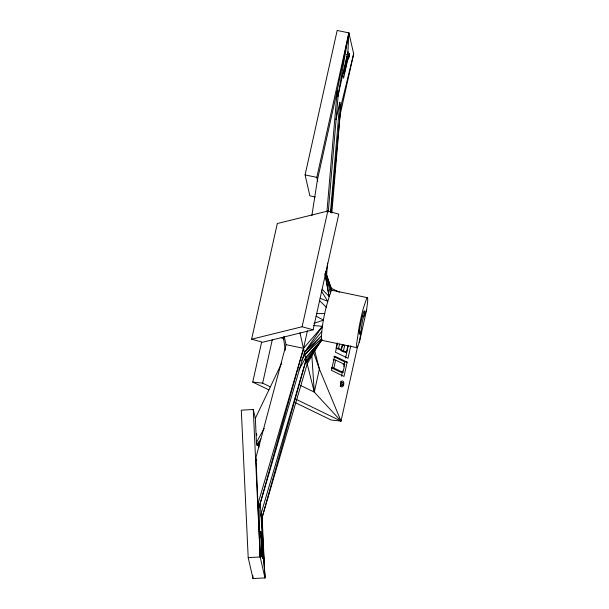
<?xml version="1.0" encoding="UTF-8"?>
<svg xmlns="http://www.w3.org/2000/svg" width="609" height="609" viewBox="0 0 609 609"><rect width="100%" height="100%" fill="white"/><g stroke="black" fill="none" stroke-linecap="round" stroke-linejoin="round"><path stroke-width="0.91" d="M298.775 370.143L305.634 357.719L321.392 340.233C321.605 323.486 325.731 306.479 331.266 290.668L331.913 290.249L367.417 297.664M337.782 96.793L347.937 51.575L348.873 32.894L337.165 30.45L305.094 174.92L309.882 195.847L315.287 196.981M326.949 211.529L337.188 90.779L348.873 32.894L353.669 53.82L339.479 117.727M328.274 211.94L338.193 94.951L348.873 32.894L316.802 177.371L317.639 181.048M330.466 212.655L339.822 102.282L340.827 106.453L331.829 213.074M326.576 275.344L327.612 263.08M330.976 212.457L340.827 106.453L353.669 53.82M359.333 342.669L366.618 309.836L367.615 301.843A30.633 2.322 -78.2 0 0 366.763 298.09L363.208 308.733A23.386 1.774 -78.2 0 0 359.036 327.528L356.691 343.476A30.633 2.322 -78.2 0 0 357.544 347.229C361.556 336.906 360.65 325.206 364.182 314.609A11.997 0.906 -78.2 0 0 363.238 313.148A11.997 0.906 -78.2 0 0 359.774 328.769A11.997 0.906 -78.2 0 0 360.109 332.948L360.566 331.532L358.792 331.045M311.869 215.693L317.396 180.051L337.188 90.779L338.193 94.951M260.819 438.929L257.165 445.552L256.442 442.416L255.346 418.353L253.268 409.522L241.293 410.154L248.198 557.623L252.994 578.55L264.968 577.926L260.172 556.991L259.076 507.388L303.564 348.325L307.416 330.702M357.666 346.118L341.025 421.078L314.29 392.105L319.375 368.985L314.503 349.931M251.624 339.198L277.301 223.526L327.787 211.079L338.787 214.14L313.11 329.812L262.631 342.258L251.624 339.198L302.11 326.751L313.11 329.812M268.934 389.905L252.75 382.071L261.588 342.281M270.32 386.852L262.654 383.145L272.337 339.54M344.321 73.43L347.693 58.266L347.237 56.272L343.872 71.436L344.321 73.43L342.859 73.118M347.937 51.575L348.729 55.008L343.59 78.119L342.806 74.694M335.947 119.767L339.822 102.282M340.21 109.217L340.827 106.453M302.11 326.751L327.787 211.079M347.983 345.349L346.445 352.291L343.468 350.853L344.641 345.577L342.593 344.587L341.459 349.703L338.977 349.437L336.145 348.059L337.279 342.936M337.462 343.301L335.483 352.23L348.021 358.298L350.792 345.798M335.643 360.086L344.74 364.494L342.974 372.442L333.877 368.034L335.643 360.086L333.161 359.82M341.459 349.703L338.619 348.333L339.563 344.062M346.445 352.291L343.971 352.025L340.994 350.586L342.167 345.311L344.641 345.577M341.512 376.172L342.7 370.812M343.697 366.352L344.686 361.883L333.816 356.63M345.539 358.031L348.318 345.531M347.16 362.157L343.986 376.446L331.448 370.371L334.623 356.09L347.16 362.157L344.686 361.883M284.213 336.556L286.063 344.671L255.986 457.389L260.172 556.991L248.198 557.623M260.218 502.57L264.968 577.926L261.71 518.891L306.121 359.812L322.039 339.807L305.634 357.719L314.29 392.105L300.838 385.604M322.443 326.302L303.564 348.325L258.155 503.217L259.076 507.388L304.409 352.482L322.443 326.302L313.239 325.526M304.287 359.424L306.121 359.812L260.797 514.727L261.71 518.891L307.157 364.007L319.063 343.468M366.618 309.836L363.87 316.657L362.035 316.269M255.346 418.353L281.8 362.888M256.442 442.416L264.215 428.333M301.714 360.383L304.919 354.583L321.187 336.061L304.409 352.482L305.634 357.719M322.039 339.807L306.639 361.906L312.204 353.281M313.209 351.713L314.221 350.145M306.639 361.906L320.364 341.611M321.643 331.745L304.409 352.482L299.963 332.834M304.919 354.583L321.103 338.954M313.894 323.364L323.531 320.113L316.124 316.185M316.642 313.582L324.833 313.589M336.145 348.059L338.619 348.333M340.994 350.586L343.468 350.853M343.088 364.311L344.74 364.494M333.877 368.034L331.403 367.767L340.5 372.168L342.974 372.442M252.75 382.071L262.654 383.145M313.612 352.428L319.375 368.985L341.025 421.078L331.121 420.004L295.342 402.686M346.529 54.544L348.729 55.008M305.094 174.92L316.802 177.371M358.731 331.151L360.566 331.532L358.762 331.068M321.392 340.233L356.889 347.655M286.063 344.671L303.564 348.325M320.106 298.265L327.703 301.31L321.438 290.995M330.931 288.087L339.449 292.213M281.229 337.683L283.786 338.924M295.875 399.222L341.025 421.078M319.656 300.739L326.257 307.172M322.054 289.222L329.088 296.4L325.176 274.088M325.533 272.733L331.882 290.63M325.412 271.393L331.913 290.249M325.541 272.2L331.266 290.668L325.602 271.957M325.45 272.748L326.287 275.458M325.465 272.931L330.299 292.769M256.374 459.064L256.754 460.739M324.894 273.456L329.088 296.4M283.337 337.097L285.339 350.251M261.581 552.972C261.17 548.153 262.037 562.731 261.642 554.091M311.861 355.717L314.29 392.105M261.604 553.322L261.421 550.757L261.512 553.414M261.558 554.182L261.657 555.241L261.664 553.657M261.626 552.888L261.619 553.703M261.581 542.878L262.395 557.311L261.847 554.913L260.743 531.322L261.291 533.712L261.002 537.564M258.597 441.799L258.863 447.47M262.091 516.478L264.968 577.926M261.535 515.153L261.71 518.891M258.947 504.579L259.076 507.388M253.268 409.522L260.172 556.991M252.864 575.711L252.994 578.55M256.625 433.494L256.709 435.351M257.036 442.773L257.165 445.552M340.796 381.219A2.999 1.675 -83.8 0 1 341.268 382.399M340.903 385.375A2.999 1.675 -83.8 0 1 340.165 386.372M348.386 58.464L348.417 59.149L349.642 53.333L348.386 58.464M348.698 57.337L349.322 54.795L348.698 57.337M261.596 535.037L261.444 534.367L262.692 558.636L261.596 535.037M343.385 385.642A2.999 1.675 -83.8 0 0 342.494 380.96A2.999 1.675 -83.8 0 0 340.515 385.215A2.999 1.675 -83.8 0 0 343.385 385.642M342.753 384.789A1.484 0.83 -83.8 0 0 342.311 382.467A1.484 0.83 -83.8 0 0 341.329 384.568A1.484 0.83 -83.8 0 0 342.753 384.789"/></g></svg>
